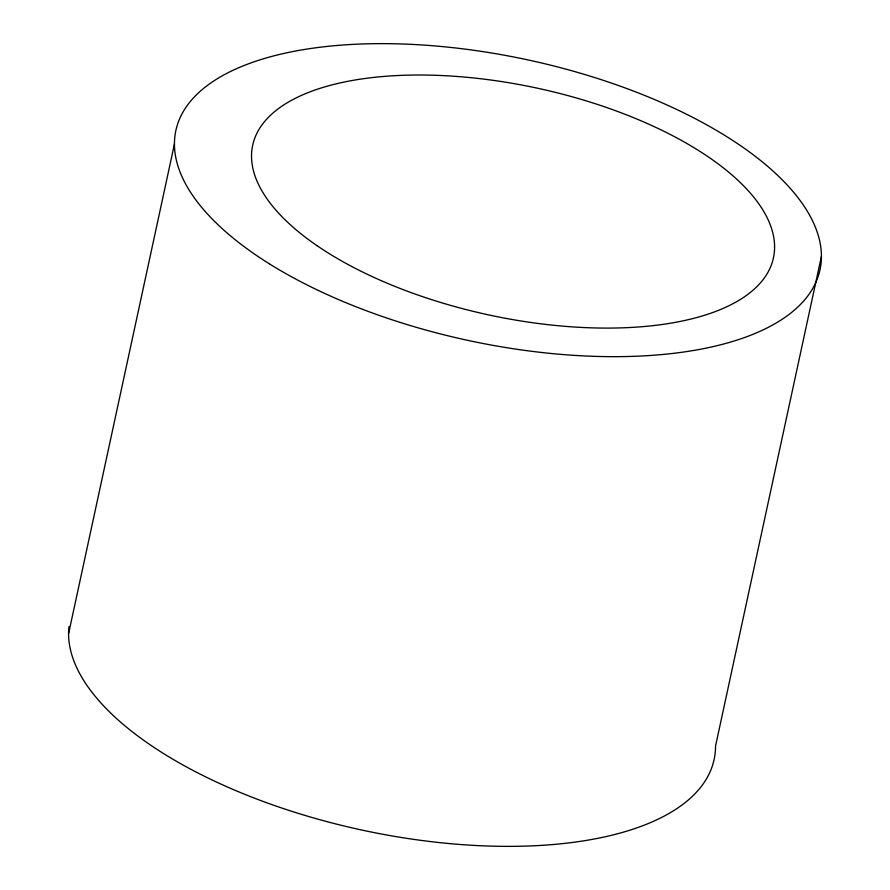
<?xml version="1.0" encoding="UTF-8"?>
<svg xmlns="http://www.w3.org/2000/svg" width="890" height="890" viewBox="0 0 890 890"><rect width="100%" height="100%" fill="white"/><g stroke="black" fill="none" stroke-linecap="round" stroke-linejoin="round"><path stroke-width="1.33" d="M68.575 633.691L174.451 143.991M821.426 256.309L715.549 746.009A329.511 143.412 12.2 0 1 384.347 834.553A329.511 143.412 12.2 0 1 68.942 626.716M269.258 263.752A329.511 143.412 12.2 0 0 810.423 292.209A329.511 143.412 12.2 0 0 414.128 44.5A329.511 143.412 12.2 0 0 269.258 263.752M316.962 245.629A266.399 115.945 12.2 0 0 760.972 282.241A266.399 115.945 12.2 0 0 461.265 76.796A266.399 115.945 12.2 0 0 316.962 245.629"/></g></svg>
